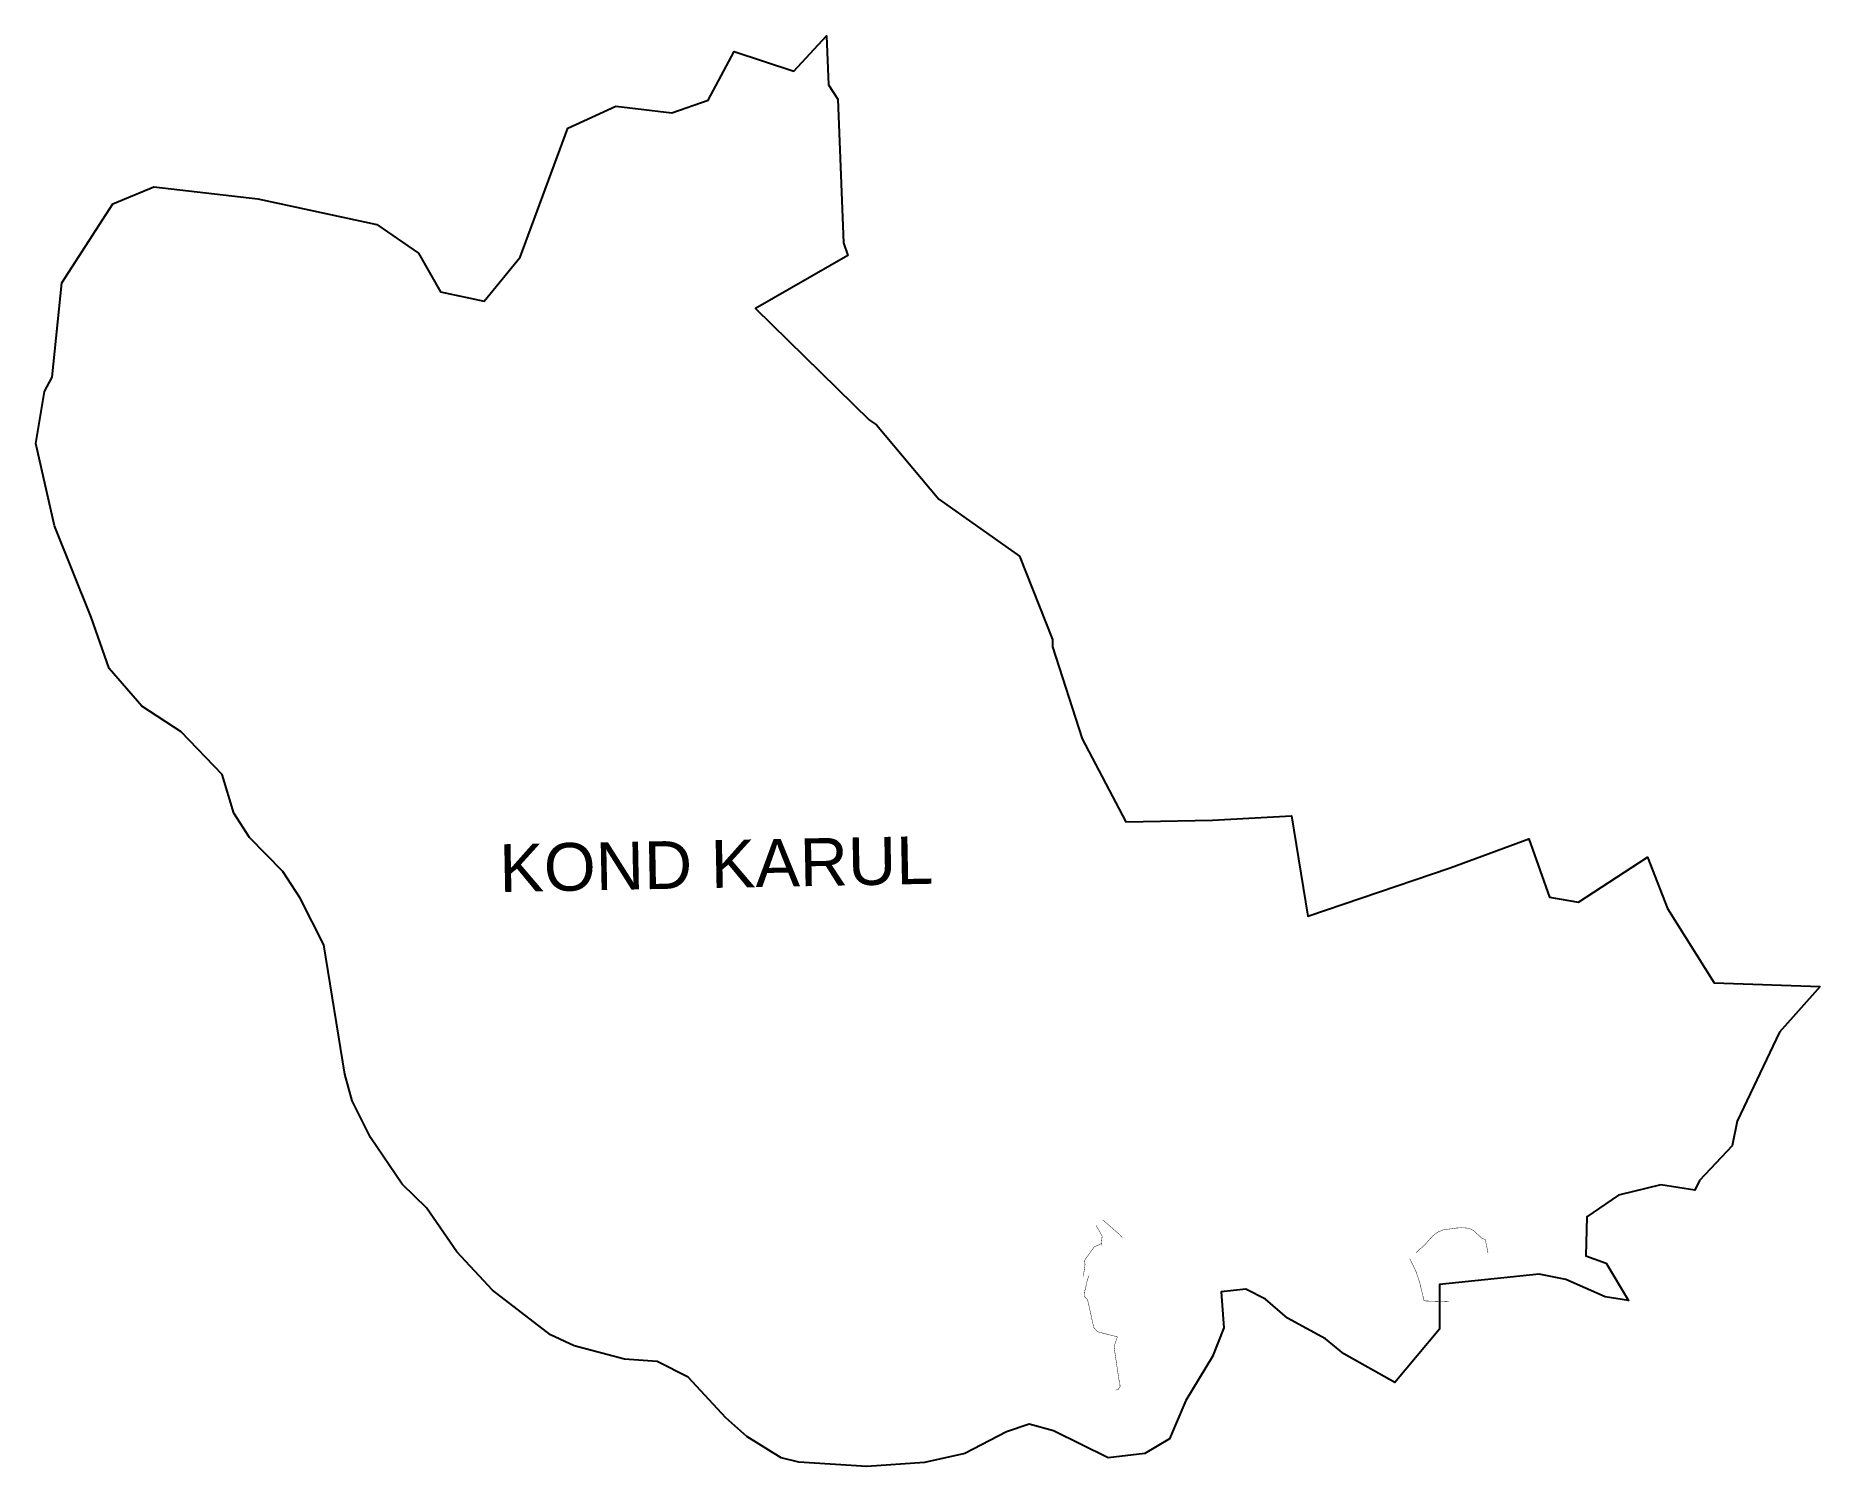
# Model space of a CAD drawing. Header units: metres. Extents: x 305319 to 309379, y 1922910 to 1926166.
import ezdxf

# ---------------------------------------------------------------- set-up
doc = ezdxf.new("R2010")
doc.units = ezdxf.units.M
for name, color, linetype in [('SEAWALL', 170, 'Continuous'), ('village', 3, 'Continuous'), ('VILLAGE NAME', 250, 'Continuous')]:
    doc.layers.add(name, color=color, linetype=linetype)
doc.styles.get("Standard").update_dxf_attribs({"font": 'simplex.shx'})

msp = doc.modelspace()

# ---------------------------------------------------------------- linework, layer by layer
at = {"layer": 'SEAWALL', "color": 30, "const_width": 1, "flags": 128}
for points in [[(307731.6, 1923458.1), (307745.4, 1923433.9), (307743, 1923411.9)], [(307746.5, 1923471.2), (307771.2, 1923449.4), (307785.4, 1923437.1), (307791.4, 1923430.2)], [(307743.5, 1923416.7), (307727.3, 1923409.1), (307705.3, 1923378.7), (307706.5, 1923368.9), (307702.6, 1923342.5)], [(308459.9, 1923396.2), (308462.5, 1923399), (308468.8, 1923404.8), (308474.7, 1923409.3), (308480, 1923414.6), (308491.6, 1923427.7), (308498.3, 1923434.7), (308506.2, 1923441), (308512.8, 1923444.6), (308521.2, 1923447.9), (308533.3, 1923449.8), (308540.7, 1923450.5), (308551.4, 1923452.2), (308562.9, 1923453), (308578.3, 1923452), (308580.8, 1923451.3), (308590, 1923446.8), (308605.6, 1923432.6), (308608.8, 1923429.2), (308617.1, 1923426.1), (308623.3, 1923395.7)], [(308534.3, 1923284.4), (308478, 1923286.4), (308467.4, 1923330), (308459, 1923354.4), (308445.6, 1923382.2)], [(307776.5, 1923083.3), (307782.1, 1923085.1), (307786.2, 1923091.3), (307785.4, 1923102.2), (307783.7, 1923106.2), (307774.4, 1923169.1), (307772.5, 1923182.4), (307780, 1923204.6), (307734.7, 1923216.2), (307730.2, 1923221.3), (307726.2, 1923226.1), (307715.8, 1923273.3), (307712.6, 1923287.3), (307710.9, 1923290.7), (307707.5, 1923293.8), (307704.4, 1923296.5), (307704.7, 1923303.2), (307705.1, 1923307.5), (307705.9, 1923309.8), (307707.1, 1923312.5), (307708, 1923316.3), (307709, 1923322.7), (307711.9, 1923334.7), (307714.2, 1923340.4), (307715.8, 1923344.2)]]:
    msp.add_lwpolyline(points, dxfattribs=at)
at = {"layer": 'village', "color": 3, "true_color": 0x00ff00}
msp.add_polyline3d([(309379.4, 1924001.9, 0), (309286.6, 1923898.4, 0), (309189.9, 1923695.4, 0), (309178.8, 1923639.1, 0), (309104.5, 1923560.6, 0), (309094.2, 1923538.3, 0), (309016.4, 1923550.3, 0), (308920.1, 1923527.3, 0), (308847.9, 1923477.5, 0), (308845.9, 1923389, 0), (308892.4, 1923372.6, 0), (308943.3, 1923287.1, 0), (308889.8, 1923295.9, 0), (308800.2, 1923334.9, 0), (308739.8, 1923346.9, 0), (308513.3, 1923324, 0), (308512.8, 1923222.2, 0), (308411.6, 1923100.3, 0), (308295, 1923166.2, 0), (308253.7, 1923200.3, 0), (308167.5, 1923246.9, 0), (308117.3, 1923290.7, 0), (308072.5, 1923312.8, 0), (308016.4, 1923307.2, 0), (308022.3, 1923224.9, 0), (307996.4, 1923159.6, 0), (307935.9, 1923059.8, 0), (307898.3, 1922972.7, 0), (307842.3, 1922938.9, 0), (307759.1, 1922928.9, 0), (307634.7, 1922990.3, 0), (307579.7, 1923005.7, 0), (307528, 1922988.6, 0), (307432.6, 1922938.9, 0), (307341.1, 1922918.7, 0), (307210.2, 1922909.8, 0), (307055.3, 1922919, 0), (307014.7, 1922929.2, 0), (306937.3, 1922977.8, 0), (306889.1, 1923020, 0), (306803.5, 1923112.5, 0), (306733, 1923148.8, 0), (306658.7, 1923154.1, 0), (306544.3, 1923183.9, 0), (306490.6, 1923209.2, 0), (306358, 1923311, 0), (306276.9, 1923397.7, 0), (306208.3, 1923498.3, 0), (306152.4, 1923552, 0), (306080.5, 1923658.3, 0), (306038.6, 1923741.7, 0), (306022, 1923802.3, 0), (305974.2, 1924097.2, 0), (305920.4, 1924203.3, 0), (305881, 1924263.6, 0), (305805.5, 1924341.4, 0), (305769.8, 1924396.9, 0), (305743, 1924484.8, 0), (305650, 1924581.7, 0), (305560.4, 1924640.3, 0), (305486.2, 1924725.7, 0), (305445, 1924842.9, 0), (305362, 1925050.5, 0), (305318.9, 1925238.4, 0), (305339.2, 1925356.3, 0), (305356.3, 1925389.2, 0), (305378.7, 1925603.9, 0), (305494.7, 1925783.6, 0), (305587.7, 1925822.3, 0), (305824.4, 1925794.9, 0), (306095.3, 1925736.6, 0), (306189.7, 1925671.2, 0), (306240.1, 1925583.4, 0), (306339.6, 1925562.2, 0), (306421.5, 1925662.2, 0), (306529.3, 1925955.7, 0), (306639.2, 1926006.3, 0), (306766.2, 1925990.9, 0), (306848.7, 1926019.3, 0), (306908.4, 1926130.2, 0), (307044, 1926085.8, 0), (307118.5, 1926166.4, 0), (307122.9, 1926054.9, 0), (307144.2, 1926021.6, 0), (307156.7, 1925694.7, 0), (307166.4, 1925666.3, 0), (306956.6, 1925545.3, 0), (307215.7, 1925290.9, 0), (307232.3, 1925280.6, 0), (307373.6, 1925111.2, 0), (307557.6, 1924981.7, 0), (307632.8, 1924792.1, 0), (307632.6, 1924775.3, 0), (307700.3, 1924565.8, 0), (307799.3, 1924376.9, 0), (307996.7, 1924380.5, 0), (308176.1, 1924390.9, 0), (308213.4, 1924162.3, 0), (308536.9, 1924271.8, 0), (308716, 1924338.4, 0), (308763.2, 1924205.6, 0), (308829, 1924193.8, 0), (308985.9, 1924296.1, 0), (309032.1, 1924179.5, 0), (309137.7, 1924010.5, 0)], close=True, dxfattribs=at)

# ---------------------------------------------------------------- texts
at = {"layer": 'VILLAGE NAME', "insert": (306372.6, 1924325.7), "char_height": 108.748, "attachment_point": 1, "rotation": 1.1028}
msp.add_mtext_dynamic_manual_height_columns('{\\fArial|b0|i0|c0|p34;KOND KARUL}', width=1571.314, gutter_width=543.7, heights=[0], dxfattribs=at)

doc.saveas('drawing.dxf')
